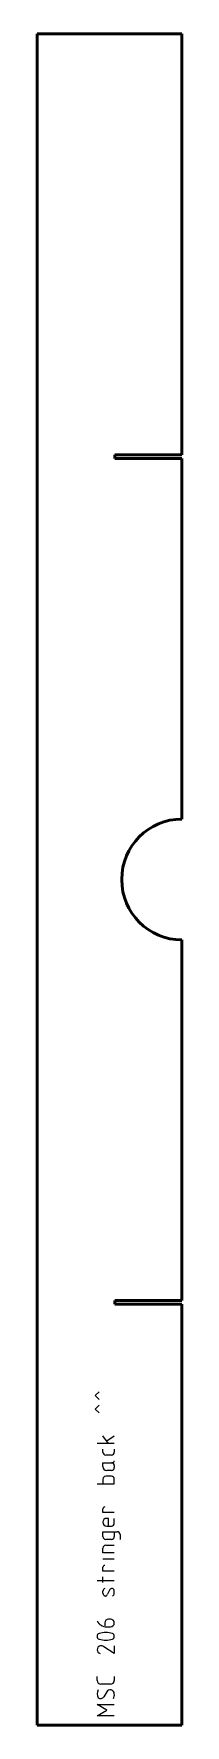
# Model space of a CAD drawing. Header units: millimetres. Extents: x 0 to 84, y 0 to 980.
import ezdxf

# ---------------------------------------------------------------- set-up
doc = ezdxf.new("R2010")
doc.units = ezdxf.units.MM
doc.layers.add('IV_MARK_SURFACE', color=2, linetype='Continuous', lineweight=25)
doc.layers.add('IV_OUTER_PROFILE', color=7, linetype='Continuous', lineweight=50)

msp = doc.modelspace()

# ---------------------------------------------------------------- linework, layer by layer
at = {"layer": 'IV_MARK_SURFACE'}
for p, q in [((33.8, 190.94), (36.02, 193.16)), ((36.02, 188.72), (33.8, 190.94)), ((33.8, 183.16), (36.02, 185.39)), ((36.02, 180.94), (33.8, 183.16)), ((41.58, 163.16), (38.24, 167.61)), ((40.46, 164.83), (44.91, 167.61)), ((41.58, 163.16), (34.91, 163.16)), ((38.24, 158.16), (38.24, 159.83)), ((44.91, 163.16), (41.58, 163.16)), ((44.91, 159.83), (44.91, 158.16)), ((38.24, 152.05), (43.24, 152.05)), ((38.24, 149.83), (38.24, 152.05)), ((43.24, 156.5), (39.91, 156.5)), ((43.24, 147.61), (40.46, 147.61)), ((43.24, 152.05), (43.8, 152.05)), ((44.91, 150.39), (44.91, 149.27)), ((34.91, 139.83), (38.24, 139.83)), ((38.24, 142.61), (38.24, 139.83)), ((38.24, 139.83), (44.91, 139.83)), ((43.24, 144.27), (39.91, 144.27)), ((44.91, 139.83), (44.91, 142.61)), ((38.24, 123.16), (38.24, 125.39)), ((44.91, 123.16), (38.24, 123.16)), ((41.58, 119.83), (40.46, 119.83)), ((41.58, 115.39), (41.58, 119.83)), ((44.91, 117.05), (44.91, 119.83)), ((38.24, 112.05), (44.91, 112.05)), ((38.24, 109.27), (38.24, 112.05)), ((40.46, 115.39), (41.58, 115.39)), ((41.58, 115.39), (43.24, 115.39)), ((44.91, 112.05), (44.91, 109.27)), ((44.91, 112.05), (46.58, 112.05)), ((48.24, 110.39), (48.24, 107.61)), ((38.24, 99.83), (38.24, 102.61)), ((44.91, 99.83), (38.24, 99.83)), ((43.24, 107.61), (39.91, 107.61)), ((39.91, 104.27), (44.91, 104.27)), ((44.91, 96.22), (38.24, 96.22)), ((38.24, 89.27), (38.24, 91.5)), ((44.91, 89.27), (38.24, 89.27)), ((38.24, 83.72), (34.91, 83.72)), ((38.24, 83.72), (38.24, 85.94)), ((44.91, 83.72), (38.24, 83.72)), ((38.24, 82.61), (38.24, 83.72)), ((43.8, 79.27), (43.24, 79.27)), ((38.24, 76.5), (38.24, 77.61)), ((39.91, 74.83), (39.35, 74.83)), ((42.13, 78.16), (41.02, 75.94)), ((44.91, 76.5), (44.91, 77.61)), ((39.35, 59.27), (39.35, 57.61)), ((42.69, 61.5), (41.58, 61.5)), ((40.46, 57.05), (42.69, 57.05)), ((44.91, 41.5), (38.8, 45.39)), ((44.91, 45.94), (44.91, 41.5)), ((34.91, 25.94), (34.91, 28.16)), ((42.69, 23.72), (37.13, 23.72)), ((44.91, 28.16), (44.91, 25.94)), ((40.46, 8.72), (34.91, 12.05)), ((34.91, 12.05), (44.91, 12.05)), ((40.46, 19.27), (38.8, 16.5)), ((34.91, 5.39), (40.46, 8.72)), ((44.91, 5.39), (34.91, 5.39))]:
    msp.add_line(p, q, dxfattribs=at)
for centre, radius, start, end in [((39.91, 158.16), 1.67, 180, 270), ((43.24, 158.16), 1.67, 270, 0), ((40.46, 149.83), 2.22, 180, 270), ((43.24, 150.39), 1.67, 0, 90), ((43.24, 149.27), 1.67, 270, 0), ((43.8, 153.16), 1.11, 270, 0), ((39.91, 142.61), 1.67, 90, 180), ((43.24, 142.61), 1.67, 0, 90), ((39.35, 125.39), 1.11, 90, 180), ((40.46, 117.61), 2.22, 90, 270), ((39.91, 109.27), 1.67, 180, 270), ((43.24, 117.05), 1.67, 270, 0), ((43.24, 109.27), 1.67, 270, 0), ((46.58, 110.39), 1.67, 0, 90), ((39.91, 102.61), 1.67, 90, 180), ((39.35, 91.5), 1.11, 90, 180), ((40.07, 77.6), 1.82, 112.99424, 179.62562), ((43.99, 77.42), 2, 111.86006, 158.13994), ((43.09, 77.6), 1.82, 0.37438, 67.00576), ((40.07, 76.51), 1.82, 180.37438, 247.00576), ((39.16, 76.69), 2, 291.86006, 338.13994), ((43.09, 76.51), 1.82, 292.99424, 359.62562), ((40.14, 62.82), 5.77, 204.8942, 273.17829), ((41.58, 59.27), 2.22, 90, 180), ((42.69, 59.27), 2.22, 270, 90), ((36.71, 51.5), 1.8, 112.4119, 247.5881), ((39.91, 39.72), 13.99, 73.86614, 106.13386), ((39.91, 63.27), 13.99, 253.86614, 286.13386), ((43.09, 51.5), 1.81, 293.03732, 66.96268), ((37.23, 43.72), 2.32, 106.40471, 253.59529), ((37.01, 42.95), 3.02, 53.69114, 98.23638), ((39.59, 18.16), 4.69, 151.71531, 208.28469), ((37.13, 25.94), 2.22, 180, 270), ((42.52, 18.07), 2.39, 2.36847, 149.55905), ((42.69, 25.94), 2.22, 270, 0), ((36.9, 17.63), 2.21, 229.62628, 329.29837), ((41.24, 17.45), 3.74, 326.41745, 10.96269)]:
    msp.add_arc(centre, radius, start, end, dxfattribs=at)
at = {"layer": 'IV_OUTER_PROFILE'}
for p, q in [((84.2, 980), (0, 980)), ((0, 980), (0, 0)), ((84.2, 980), (84.2, 736.05)), ((45.2, 736.05), (84.2, 736.05)), ((45.2, 733.95), (45.2, 736.05)), ((84.2, 733.95), (45.2, 733.95)), ((84.2, 733.95), (84.2, 525)), ((84.2, 455), (84.2, 246.05)), ((45.2, 246.05), (84.2, 246.05)), ((45.2, 243.95), (45.2, 246.05)), ((84.2, 243.95), (45.2, 243.95)), ((84.2, 243.95), (84.2, 0)), ((84.2, 0), (0, 0))]:
    msp.add_line(p, q, dxfattribs=at)
msp.add_arc((84.2, 490), 35, 90, 270, dxfattribs=at)

doc.saveas('drawing.dxf')
